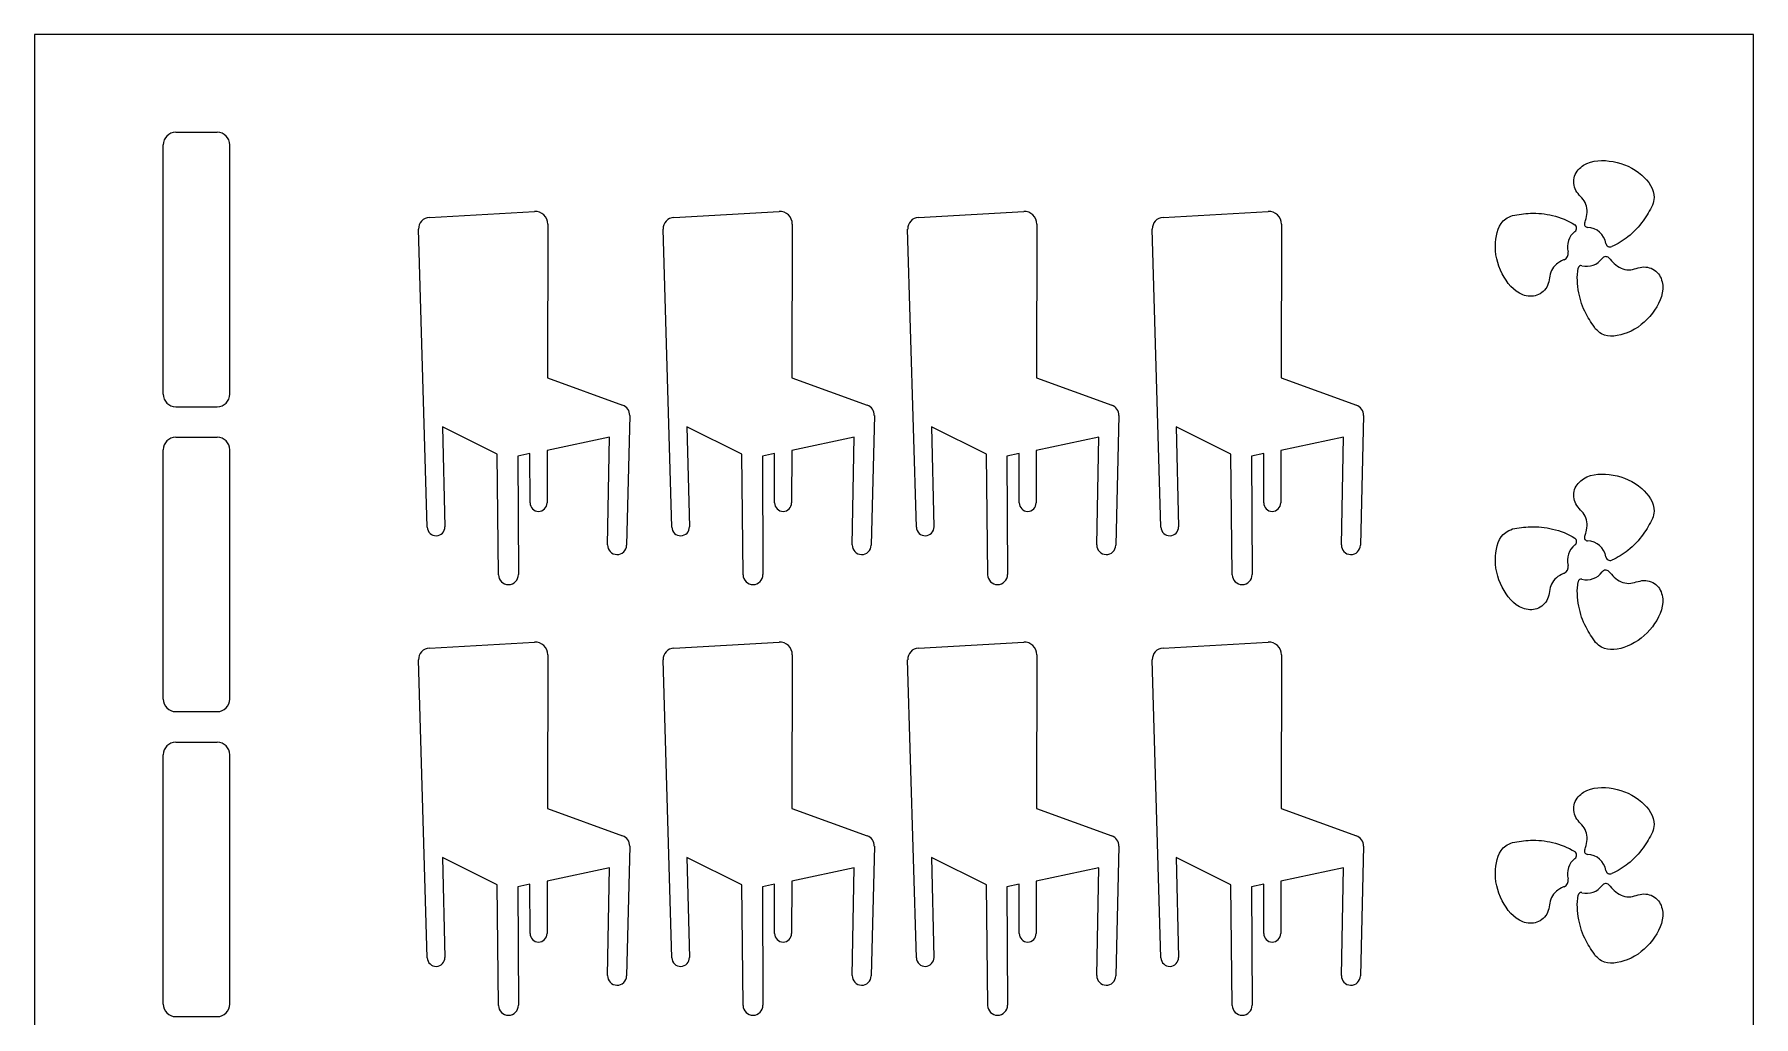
# Model space of a CAD drawing. Header units: metres. Extents: x -2538 to 7610, y -1082 to -498.
# Drawn here: x 4300 to 4862, y -841 to -520 of the extents above; entities that cross this region are included whole.
import ezdxf

# ---------------------------------------------------------------- set-up
doc = ezdxf.new("R2010")
doc.units = ezdxf.units.M
doc.linetypes.add('AUSGEZOGEN', pattern=[0])
doc.layers.add('Allgemein01', color=7, linetype='AUSGEZOGEN', lineweight=13)
doc.layers.add('Standard', color=7, linetype='AUSGEZOGEN', lineweight=25)

# ---------------------------------------------------------------- blocks, each defined once
blk = doc.blocks.new('COMPLEXOBJECT_139')
at = {"layer": 'Standard', "color": 7, "linetype": 'AUSGEZOGEN', "lineweight": 13}
for centre, major_axis, start_param, end_param in [((4805.6, -596.43), (0.526, 0.881), 0.29016, 1.960733), ((4807.43, -589.27), (3.27, 5.47), 3.431753, 4.605899), ((4813.63, -593.94), (0.75, 1.25), 6.063983, 7.747492)]:
    blk.add_ellipse(centre, major_axis=major_axis, ratio=0.99288, start_param=start_param, end_param=end_param, dxfattribs=at)
for points, start_tangent, end_tangent in [([(4814.63, -592.89), (4816.42, -594.77), (4821.19, -596.82), (4826.1, -595.87), (4830.47, -597.62), (4832.25, -601.85), (4828.88, -610.97), (4820.66, -617.36), (4812.26, -617.67), (4810.33, -616.15)], (0.000725, -0.000689), (-0.000739, 0.000674)), ([(4810.33, -616.15), (4807.2, -611.15), (4804.82, -604.27), (4804.59, -596.28)], (-0.000563, 0.000827), (0.000151, 0.000989))]:
    blk.add_spline(points, degree=3, dxfattribs=dict(at, start_tangent=start_tangent, end_tangent=end_tangent))
blk = doc.blocks.new('COMPLEXOBJECT_140')
at = {"layer": 'Standard', "color": 7, "linetype": 'AUSGEZOGEN', "lineweight": 13}
for centre, major_axis, start_param, end_param in [((4807.43, -589.27), (3.27, 5.47), 1.194602, 2.376013), ((4802.76, -583.17), (0.69, 1.16), 4.336194, 6.247926), ((4799.29, -591.52), (1.08, 1.81), 4.03076, 5.517605)]:
    blk.add_ellipse(centre, major_axis=major_axis, ratio=0.99288, start_param=start_param, end_param=end_param, dxfattribs=at)
for points, start_tangent, end_tangent in [([(4783.15, -579.04), (4789.01, -578.31), (4796.24, -579.05), (4803.5, -582.04)], (0.000987, 0.000163), (0.00084, -0.000543)), ([(4800, -593.49), (4799.78, -593.58), (4795.87, -597.04), (4794.6, -601.89), (4791.14, -605.12), (4786.55, -604.95), (4779.79, -598.06), (4777.59, -587.9), (4780.94, -580.15), (4783.15, -579.04)], (-0.000938, -0.000347), (0.000923, 0.000384))]:
    blk.add_spline(points, degree=3, dxfattribs=dict(at, start_tangent=start_tangent, end_tangent=end_tangent))
blk = doc.blocks.new('COMPLEXOBJECT_141')
at = {"layer": 'Standard', "color": 7, "linetype": 'AUSGEZOGEN', "lineweight": 13}
for centre, major_axis, start_param, end_param in [((4807.77, -581.81), (0.567, 0.95), 1.74922, 3.637), ((4807.43, -589.27), (3.27, 5.47), 5.424284, 6.778593), ((4815.07, -587.9), (0.73, 1.22), 2.282692, 4.103172)]:
    blk.add_ellipse(centre, major_axis=major_axis, ratio=0.99288, start_param=start_param, end_param=end_param, dxfattribs=at)
for points, start_tangent, end_tangent in [([(4806.75, -581.42), (4807.24, -580.02), (4806.92, -574.82), (4803.88, -570.87), (4803.47, -566.16), (4806.42, -562.62), (4816.03, -561.43), (4825.4, -565.85), (4829.44, -573.21), (4828.95, -575.64)], (0.000356, 0.000935), (-0.000266, -0.000964)), ([(4828.95, -575.64), (4825.92, -580.74), (4820.88, -586.02), (4815.65, -589.2)], (-0.000478, -0.000878), (-0.00091, -0.000414))]:
    blk.add_spline(points, degree=3, dxfattribs=dict(at, start_tangent=start_tangent, end_tangent=end_tangent))
blk = doc.blocks.new('COMPLEXOBJECT_142')
at = {"layer": 'Standard', "color": 7, "linetype": 'AUSGEZOGEN', "lineweight": 13}
for centre, major_axis, start_param, end_param in [((4807.43, -691.7), (3.27, 5.47), 3.431753, 4.605899), ((4813.63, -696.37), (0.75, 1.25), 6.063983, 7.747492), ((4805.6, -698.86), (0.526, 0.881), 0.29016, 1.960733)]:
    blk.add_ellipse(centre, major_axis=major_axis, ratio=0.99288, start_param=start_param, end_param=end_param, dxfattribs=at)
for points, start_tangent, end_tangent in [([(4814.63, -695.32), (4816.42, -697.2), (4821.19, -699.25), (4826.1, -698.3), (4830.47, -700.05), (4832.25, -704.28), (4828.88, -713.4), (4820.66, -719.79), (4812.26, -720.1), (4810.33, -718.58)], (0.000725, -0.000689), (-0.000739, 0.000674)), ([(4810.33, -718.58), (4807.2, -713.58), (4804.82, -706.7), (4804.59, -698.71)], (-0.000563, 0.000827), (0.000151, 0.000989))]:
    blk.add_spline(points, degree=3, dxfattribs=dict(at, start_tangent=start_tangent, end_tangent=end_tangent))
blk = doc.blocks.new('COMPLEXOBJECT_143')
at = {"layer": 'Standard', "color": 7, "linetype": 'AUSGEZOGEN', "lineweight": 13}
for centre, major_axis, start_param, end_param in [((4802.76, -685.6), (0.69, 1.16), 4.336194, 6.247926), ((4807.43, -691.7), (3.27, 5.47), 1.194602, 2.376013), ((4799.29, -693.95), (1.08, 1.81), 4.03076, 5.517605)]:
    blk.add_ellipse(centre, major_axis=major_axis, ratio=0.99288, start_param=start_param, end_param=end_param, dxfattribs=at)
for points, start_tangent, end_tangent in [([(4800, -695.92), (4799.78, -696.01), (4795.87, -699.47), (4794.6, -704.32), (4791.14, -707.55), (4786.55, -707.38), (4779.79, -700.49), (4777.59, -690.33), (4780.94, -682.58), (4783.15, -681.47)], (-0.000938, -0.000347), (0.000923, 0.000384)), ([(4783.15, -681.47), (4789.01, -680.74), (4796.24, -681.48), (4803.5, -684.47)], (0.000987, 0.000163), (0.00084, -0.000543))]:
    blk.add_spline(points, degree=3, dxfattribs=dict(at, start_tangent=start_tangent, end_tangent=end_tangent))
blk = doc.blocks.new('COMPLEXOBJECT_144')
at = {"layer": 'Standard', "color": 7, "linetype": 'AUSGEZOGEN', "lineweight": 13}
for centre, major_axis, start_param, end_param in [((4807.77, -684.24), (0.567, 0.95), 1.74922, 3.637), ((4807.43, -691.7), (3.27, 5.47), 5.424284, 6.778593), ((4815.07, -690.33), (0.73, 1.22), 2.282692, 4.103172)]:
    blk.add_ellipse(centre, major_axis=major_axis, ratio=0.99288, start_param=start_param, end_param=end_param, dxfattribs=at)
for points, start_tangent, end_tangent in [([(4806.75, -683.85), (4807.24, -682.45), (4806.92, -677.25), (4803.88, -673.3), (4803.47, -668.59), (4806.42, -665.05), (4816.03, -663.86), (4825.4, -668.28), (4829.44, -675.64), (4828.95, -678.07)], (0.000356, 0.000935), (-0.000266, -0.000964)), ([(4828.95, -678.07), (4825.92, -683.17), (4820.88, -688.45), (4815.65, -691.63)], (-0.000478, -0.000878), (-0.00091, -0.000414))]:
    blk.add_spline(points, degree=3, dxfattribs=dict(at, start_tangent=start_tangent, end_tangent=end_tangent))
blk = doc.blocks.new('COMPLEXOBJECT_145')
at = {"layer": 'Standard', "color": 7, "linetype": 'AUSGEZOGEN', "lineweight": 13}
for centre, major_axis, start_param, end_param in [((4807.43, -794.13), (3.27, 5.47), 3.431753, 4.605899), ((4813.63, -798.8), (0.75, 1.25), 6.063983, 7.747492), ((4805.6, -801.29), (0.526, 0.881), 0.29016, 1.960733)]:
    blk.add_ellipse(centre, major_axis=major_axis, ratio=0.99288, start_param=start_param, end_param=end_param, dxfattribs=at)
for points, start_tangent, end_tangent in [([(4814.63, -797.75), (4816.42, -799.63), (4821.19, -801.68), (4826.1, -800.73), (4830.47, -802.48), (4832.25, -806.71), (4828.88, -815.83), (4820.66, -822.22), (4812.26, -822.53), (4810.33, -821.01)], (0.000725, -0.000689), (-0.000739, 0.000674)), ([(4810.33, -821.01), (4807.2, -816.01), (4804.82, -809.13), (4804.59, -801.14)], (-0.000563, 0.000827), (0.000151, 0.000989))]:
    blk.add_spline(points, degree=3, dxfattribs=dict(at, start_tangent=start_tangent, end_tangent=end_tangent))
blk = doc.blocks.new('COMPLEXOBJECT_146')
at = {"layer": 'Standard', "color": 7, "linetype": 'AUSGEZOGEN', "lineweight": 13}
for centre, major_axis, start_param, end_param in [((4807.43, -794.13), (3.27, 5.47), 1.194602, 2.376013), ((4802.76, -788.03), (0.69, 1.16), 4.336194, 6.247926), ((4799.29, -796.38), (1.08, 1.81), 4.03076, 5.517605)]:
    blk.add_ellipse(centre, major_axis=major_axis, ratio=0.99288, start_param=start_param, end_param=end_param, dxfattribs=at)
for points, start_tangent, end_tangent in [([(4800, -798.35), (4799.78, -798.44), (4795.87, -801.9), (4794.6, -806.75), (4791.14, -809.98), (4786.55, -809.81), (4779.79, -802.92), (4777.59, -792.76), (4780.94, -785.01), (4783.15, -783.9)], (-0.000938, -0.000347), (0.000923, 0.000384)), ([(4783.15, -783.9), (4789.01, -783.17), (4796.24, -783.91), (4803.5, -786.9)], (0.000987, 0.000163), (0.00084, -0.000543))]:
    blk.add_spline(points, degree=3, dxfattribs=dict(at, start_tangent=start_tangent, end_tangent=end_tangent))
blk = doc.blocks.new('COMPLEXOBJECT_147')
at = {"layer": 'Standard', "color": 7, "linetype": 'AUSGEZOGEN', "lineweight": 13}
for centre, major_axis, start_param, end_param in [((4807.77, -786.67), (0.567, 0.95), 1.74922, 3.637), ((4807.43, -794.13), (3.27, 5.47), 5.424284, 6.778593), ((4815.07, -792.76), (0.73, 1.22), 2.282692, 4.103172)]:
    blk.add_ellipse(centre, major_axis=major_axis, ratio=0.99288, start_param=start_param, end_param=end_param, dxfattribs=at)
for points, start_tangent, end_tangent in [([(4806.75, -786.28), (4807.24, -784.88), (4806.92, -779.68), (4803.88, -775.73), (4803.47, -771.02), (4806.42, -767.48), (4816.03, -766.29), (4825.4, -770.71), (4829.44, -778.07), (4828.95, -780.5)], (0.000356, 0.000935), (-0.000266, -0.000964)), ([(4828.95, -780.5), (4825.92, -785.6), (4820.88, -790.88), (4815.65, -794.06)], (-0.000478, -0.000878), (-0.00091, -0.000414))]:
    blk.add_spline(points, degree=3, dxfattribs=dict(at, start_tangent=start_tangent, end_tangent=end_tangent))

msp = doc.modelspace()

# ---------------------------------------------------------------- linework, layer by layer
at = {"layer": 'Allgemein01', "color": 7, "linetype": 'AUSGEZOGEN', "lineweight": 13}
for p, q in [((4342.11, -637.41), (4342.11, -555.97)), ((4346.21, -551.87), (4359.74, -551.87)), ((4363.84, -637.41), (4363.84, -555.97)), ((4429.1, -579.67), (4463.47, -577.74)), ((4509.05, -579.67), (4543.42, -577.74)), ((4589, -579.67), (4623.37, -577.74)), ((4668.95, -579.67), (4703.32, -577.74)), ((4428.4, -680.89), (4425.54, -583.53)), ((4508.35, -680.89), (4505.49, -583.53)), ((4588.3, -680.89), (4585.44, -583.53)), ((4668.25, -680.89), (4665.39, -583.53)), ((4346.21, -641.51), (4359.74, -641.51)), ((4494.6, -644.4), (4493.58, -686.79)), ((4574.55, -644.4), (4573.53, -686.79)), ((4654.5, -644.4), (4653.48, -686.79)), ((4734.45, -644.4), (4733.43, -686.79)), ((4346.21, -651.51), (4359.74, -651.51)), ((4342.11, -737.05), (4342.11, -655.61)), ((4363.84, -737.05), (4363.84, -655.61)), ((4429.1, -720.38), (4463.47, -718.45)), ((4509.05, -720.38), (4543.42, -718.45)), ((4589, -720.38), (4623.37, -718.45)), ((4668.95, -720.38), (4703.32, -718.45)), ((4428.4, -821.6), (4425.54, -724.24)), ((4508.35, -821.6), (4505.49, -724.24)), ((4588.3, -821.6), (4585.44, -724.24)), ((4668.25, -821.6), (4665.39, -724.24)), ((4346.21, -741.15), (4359.74, -741.15)), ((4346.21, -751.15), (4359.74, -751.15)), ((4342.11, -836.69), (4342.11, -755.25)), ((4363.84, -836.69), (4363.84, -755.25)), ((4494.6, -785.11), (4493.58, -827.5)), ((4574.55, -785.11), (4573.53, -827.5)), ((4654.5, -785.11), (4653.48, -827.5)), ((4734.45, -785.11), (4733.43, -827.5)), ((4346.21, -840.79), (4359.74, -840.79))]:
    msp.add_line(p, q, dxfattribs=at)
for points in [[(4467.78, -581.83), (4467.66, -632.13), (4492.26, -641)], [(4547.73, -581.83), (4547.61, -632.13), (4572.21, -641)], [(4627.68, -581.83), (4627.56, -632.13), (4652.16, -641)], [(4707.63, -581.83), (4707.51, -632.13), (4732.11, -641)], [(4451.7, -696.41), (4451.28, -656.98), (4433.35, -648.13), (4434.15, -680.73)], [(4487.37, -686.65), (4488.03, -651.43), (4467.6, -655.87), (4467.55, -672.95)], [(4531.65, -696.41), (4531.23, -656.98), (4513.3, -648.13), (4514.1, -680.73)], [(4567.32, -686.65), (4567.98, -651.43), (4547.55, -655.87), (4547.5, -672.95)], [(4611.6, -696.41), (4611.18, -656.98), (4593.25, -648.13), (4594.05, -680.73)], [(4647.27, -686.65), (4647.93, -651.43), (4627.5, -655.87), (4627.45, -672.95)], [(4691.55, -696.41), (4691.13, -656.98), (4673.2, -648.13), (4674, -680.73)], [(4727.22, -686.65), (4727.88, -651.43), (4707.45, -655.87), (4707.4, -672.95)], [(4462.01, -672.95), (4461.98, -656.86), (4457.99, -657.68), (4458.19, -696.36)], [(4541.96, -672.95), (4541.93, -656.86), (4537.94, -657.68), (4538.14, -696.36)], [(4621.91, -672.95), (4621.88, -656.86), (4617.89, -657.68), (4618.09, -696.36)], [(4701.86, -672.95), (4701.83, -656.86), (4697.84, -657.68), (4698.04, -696.36)], [(4467.78, -722.54), (4467.66, -772.84), (4492.26, -781.71)], [(4547.73, -722.54), (4547.61, -772.84), (4572.21, -781.71)], [(4627.68, -722.54), (4627.56, -772.84), (4652.16, -781.71)], [(4707.63, -722.54), (4707.51, -772.84), (4732.11, -781.71)], [(4451.7, -837.12), (4451.28, -797.69), (4433.35, -788.84), (4434.15, -821.44)], [(4487.37, -827.36), (4488.03, -792.14), (4467.6, -796.58), (4467.55, -813.66)], [(4531.65, -837.12), (4531.23, -797.69), (4513.3, -788.84), (4514.1, -821.44)], [(4567.32, -827.36), (4567.98, -792.14), (4547.55, -796.58), (4547.5, -813.66)], [(4611.6, -837.12), (4611.18, -797.69), (4593.25, -788.84), (4594.05, -821.44)], [(4647.27, -827.36), (4647.93, -792.14), (4627.5, -796.58), (4627.45, -813.66)], [(4691.55, -837.12), (4691.13, -797.69), (4673.2, -788.84), (4674, -821.44)], [(4727.22, -827.36), (4727.88, -792.14), (4707.45, -796.58), (4707.4, -813.66)], [(4462.01, -813.66), (4461.98, -797.57), (4457.99, -798.39), (4458.19, -837.07)], [(4541.96, -813.66), (4541.93, -797.57), (4537.94, -798.39), (4538.14, -837.07)], [(4621.91, -813.66), (4621.88, -797.57), (4617.89, -798.39), (4618.09, -837.07)], [(4701.86, -813.66), (4701.83, -797.57), (4697.84, -798.39), (4698.04, -837.07)]]:
    msp.add_lwpolyline(points, dxfattribs=at)
for centre, radius, start, end in [((4346.21, -555.97), 4.1, 90, 180), ((4359.74, -555.97), 4.1, 0, 90), ((4463.7, -581.82), 4.08, 359.8536, 93.2014), ((4543.65, -581.82), 4.08, 359.8536, 93.2014), ((4623.6, -581.82), 4.08, 359.8536, 93.2014), ((4703.55, -581.82), 4.08, 359.8536, 93.2014), ((4429.31, -583.42), 3.76, 93.2014, 181.6829), ((4509.26, -583.42), 3.76, 93.2014, 181.6829), ((4589.21, -583.42), 3.76, 93.2014, 181.6829), ((4669.16, -583.42), 3.76, 93.2014, 181.6829), ((4346.21, -637.41), 4.1, 180, 270), ((4359.74, -637.41), 4.1, 270, 0), ((4491.06, -644.32), 3.53, 358.6289, 70.1936), ((4571.01, -644.32), 3.53, 358.6289, 70.1936), ((4650.96, -644.32), 3.53, 358.6289, 70.1936), ((4730.91, -644.32), 3.53, 358.6289, 70.1936), ((4346.21, -655.61), 4.1, 90, 180), ((4359.74, -655.61), 4.1, 0, 90), ((4464.78, -672.94), 2.77, 180.1109, 359.8536), ((4544.73, -672.94), 2.77, 180.1109, 359.8536), ((4624.68, -672.94), 2.77, 180.1109, 359.8536), ((4704.63, -672.94), 2.77, 180.1109, 359.8536), ((4431.28, -680.8), 2.88, 181.6829, 1.414), ((4511.23, -680.8), 2.88, 181.6829, 1.414), ((4591.18, -680.8), 2.88, 181.6829, 1.414), ((4671.13, -680.8), 2.88, 181.6829, 1.414), ((4490.47, -686.71), 3.11, 178.921, 358.6289), ((4570.42, -686.71), 3.11, 178.921, 358.6289), ((4650.37, -686.71), 3.11, 178.921, 358.6289), ((4730.32, -686.71), 3.11, 178.921, 358.6289), ((4454.94, -696.38), 3.25, 180.6017, 0.2941), ((4534.89, -696.38), 3.25, 180.6017, 0.2941), ((4614.84, -696.38), 3.25, 180.6017, 0.2941), ((4694.79, -696.38), 3.25, 180.6017, 0.2941), ((4463.7, -722.53), 4.08, 359.8536, 93.2014), ((4543.65, -722.53), 4.08, 359.8536, 93.2014), ((4623.6, -722.53), 4.08, 359.8536, 93.2014), ((4703.55, -722.53), 4.08, 359.8536, 93.2014), ((4429.31, -724.13), 3.76, 93.2014, 181.6829), ((4509.26, -724.13), 3.76, 93.2014, 181.6829), ((4589.21, -724.13), 3.76, 93.2014, 181.6829), ((4669.16, -724.13), 3.76, 93.2014, 181.6829), ((4346.21, -737.05), 4.1, 180, 270), ((4359.74, -737.05), 4.1, 270, 0), ((4346.21, -755.25), 4.1, 90, 180), ((4359.74, -755.25), 4.1, 0, 90), ((4491.06, -785.03), 3.53, 358.6289, 70.1936), ((4571.01, -785.03), 3.53, 358.6289, 70.1936), ((4650.96, -785.03), 3.53, 358.6289, 70.1936), ((4730.91, -785.03), 3.53, 358.6289, 70.1936), ((4464.78, -813.65), 2.77, 180.1109, 359.8536), ((4544.73, -813.65), 2.77, 180.1109, 359.8536), ((4624.68, -813.65), 2.77, 180.1109, 359.8536), ((4704.63, -813.65), 2.77, 180.1109, 359.8536), ((4431.28, -821.51), 2.88, 181.6829, 1.414), ((4511.23, -821.51), 2.88, 181.6829, 1.414), ((4591.18, -821.51), 2.88, 181.6829, 1.414), ((4671.13, -821.51), 2.88, 181.6829, 1.414), ((4490.47, -827.42), 3.11, 178.921, 358.6289), ((4570.42, -827.42), 3.11, 178.921, 358.6289), ((4650.37, -827.42), 3.11, 178.921, 358.6289), ((4730.32, -827.42), 3.11, 178.921, 358.6289), ((4346.21, -836.69), 4.1, 180, 270), ((4359.74, -836.69), 4.1, 270, 0), ((4454.94, -837.09), 3.25, 180.6017, 0.2941), ((4534.89, -837.09), 3.25, 180.6017, 0.2941), ((4614.84, -837.09), 3.25, 180.6017, 0.2941), ((4694.79, -837.09), 3.25, 180.6017, 0.2941)]:
    msp.add_arc(centre, radius, start, end, dxfattribs=at)
at = {"layer": 'Standard', "color": 7, "linetype": 'AUSGEZOGEN', "lineweight": 13}
msp.add_lwpolyline([(4299.98, -1081.87), (4861.98, -1081.87), (4861.98, -519.87), (4299.98, -519.87), (4299.98, -1081.87)], close=True, dxfattribs=at)

# ---------------------------------------------------------------- block references
for name in ['COMPLEXOBJECT_141', 'COMPLEXOBJECT_140', 'COMPLEXOBJECT_139', 'COMPLEXOBJECT_144', 'COMPLEXOBJECT_143', 'COMPLEXOBJECT_142', 'COMPLEXOBJECT_147', 'COMPLEXOBJECT_146', 'COMPLEXOBJECT_145']:
    msp.add_blockref(name, (0, 0), dxfattribs=at)

doc.saveas('drawing.dxf')
